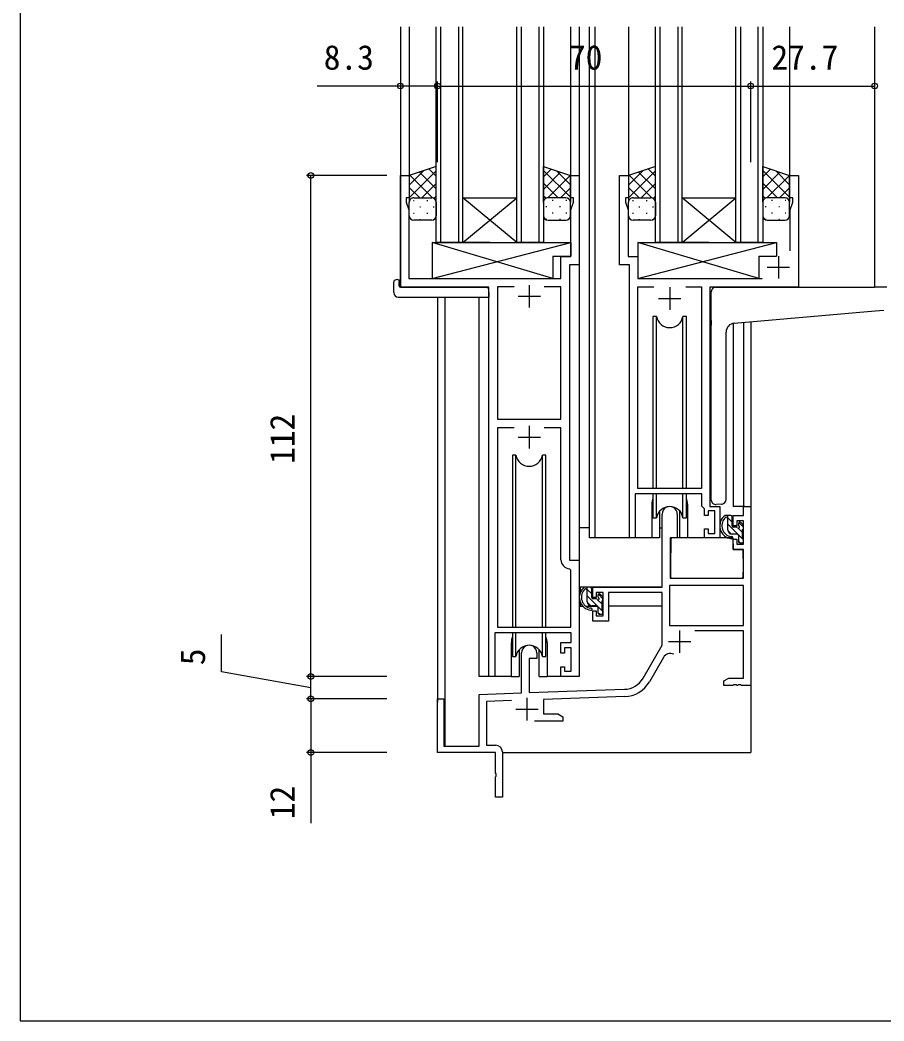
# Model space of a CAD drawing. Units: millimetres, scale not verified. Extents: x -437 to 438, y -281 to 279.
# Drawn here: x -436.8 to -243.7, y -281.3 to -57.5 of the extents above; entities that cross this region are included whole.
import ezdxf
from ezdxf.enums import TextEntityAlignment as Align

# ---------------------------------------------------------------- set-up
doc = ezdxf.new("R2010")
doc.units = ezdxf.units.MM
doc.header["$LTSCALE"] = 2
for name, color, linetype in [('0-2_YKK_11', 7, 'Continuous'), ('0-3_YKK_12', 2, 'Continuous'), ('0-4_YKK_13', 4, 'Continuous'), ('0-6_YKK_D', 6, 'Continuous'), ('0-7_YKK_ZWAK', 7, 'Continuous')]:
    doc.layers.add(name, color=color, linetype=linetype)
doc.styles.add('ＭＳ ゴシック', font='')
doc.styles.get('ＭＳ ゴシック').set_extended_font_data('MS Gothic')

msp = doc.modelspace()

# ---------------------------------------------------------------- linework, layer by layer
at = {"layer": '0-2_YKK_11'}
for p, q in [((-267.3, -110.3), (-267.3, -115.3)), ((-269.8, -112.8), (-264.8, -112.8)), ((-323, -116.8), (-323, -121.8)), ((-291.6, -117.3), (-291.6, -122.3)), ((-325.5, -119.3), (-320.5, -119.3)), ((-294.1, -119.8), (-289.1, -119.8)), ((-323, -148.3), (-323, -153.3)), ((-325.5, -150.8), (-320.5, -150.8)), ((-289.4, -194), (-289.4, -199)), ((-291.9, -196.5), (-286.9, -196.5)), ((-293.006, -200.052), (-296.143, -205.483)), ((-323.5, -209.1), (-323.5, -214.1)), ((-326, -211.6), (-321, -211.6))]:
    msp.add_line(p, q, dxfattribs=at)
for points in [[(-332, -204.3), (-332, -117.3), (-351.8, -117.3), (-351.8, -92.3), (-349.8, -92.3), (-349.8, -97.3), (-350.5, -97.3), (-350.5, -98.3), (-349.9, -99.949), (-349.9, -115.3), (-315.9, -115.3), (-315.9, -110.4), (-313.7, -110.4), (-313.7, -99.949), (-313.1, -98.3), (-313.1, -97.3), (-313.8, -97.3), (-313.8, -92.3), (-311.8, -92.3), (-311.8, -112.3), (-314, -112.3), (-314, -178.3), (-311.8, -178.3), (-311.8, -204.3), (-315.9, -204.3), (-315.9, -202.1), (-315.1, -202.1), (-315.1, -203.1), (-313.6, -203.1), (-313.6, -197.9), (-315.1, -197.9), (-315.1, -199.1), (-315.9, -199.1), (-315.9, -196.7), (-313.6, -196.7), (-313.6, -194.5), (-330.7, -194.5), (-330.7, -204.3)], [(-275.13, -183.93), (-291.67, -183.93), (-291.67, -192.9), (-275.13, -192.9)]]:
    msp.add_lwpolyline(points, close=True, dxfattribs=at)
for points in [[(-264.7, -109.179), (-264.7, -99.948), (-264.1, -98.3), (-264.1, -97.3), (-264.8, -97.3), (-264.8, -92.3), (-262.8, -92.3), (-262.8, -117.3), (-282.6, -117.3), (-282.6, -166.3), (-280.4, -166.3), (-280.4, -173.3), (-283.8, -173.3), (-283.8, -171.3), (-283, -171.3), (-283, -172.3), (-281.5, -172.3), (-281.5, -167.3), (-283, -167.3), (-283, -168.3), (-283.8, -168.3), (-283.8, -166.8), (-284.4, -166.2), (-284.4, -163.5), (-299.3, -163.5), (-299.3, -173.3), (-300.6, -173.3), (-300.6, -112.3), (-302.8, -112.3), (-302.8, -92.3), (-300.8, -92.3), (-300.8, -97.3), (-301.5, -97.3), (-301.5, -98.3), (-300.9, -99.948), (-300.9, -110.4), (-298.7, -110.4), (-298.7, -115.3), (-270.966, -115.3)], [(-326.336, -117.2), (-330.1, -117.2), (-330.1, -146.8), (-315.9, -146.8), (-315.9, -117.2), (-319.664, -117.2)], [(-288.028, -117.2), (-284.5, -117.2), (-284.5, -162.3), (-298.7, -162.3), (-298.7, -117.2), (-295.172, -117.2)], [(-326.336, -148.7), (-330.1, -148.7), (-330.1, -193.3), (-313.7, -193.3), (-313.7, -180.498), (-313.987, -180.198)], [(-315.9, -178.2), (-315.9, -148.7), (-319.664, -148.7)], [(-289.9, -168), (-289.9, -173.3), (-291.5, -173.3), (-291.5, -182.3), (-275.13, -182.3), (-275.13, -175.9), (-277.4, -175.9), (-277.4, -173.6), (-276.6, -173.6), (-276.6, -174.7), (-275.13, -174.7), (-275.13, -169.5), (-276.6, -169.5), (-276.6, -170.6), (-277.4, -170.6), (-277.4, -168.3), (-275.13, -168.3), (-275.13, -166.3), (-273.5, -166.3), (-273.5, -206.3), (-275.542, -206.3), (-275.725, -206.18), (-276.275, -206.18), (-276.458, -206.3), (-276.542, -206.3), (-276.725, -206.18), (-277.275, -206.18), (-277.458, -206.3), (-279.5, -206.3), (-279.5, -205.3), (-278.409, -204.67), (-275.13, -204.67), (-275.13, -194.1), (-286.001, -194.1)], [(-297.554, -204.668), (-293.3, -197.3), (-293.3, -185.5), (-305.3, -185.5), (-305.3, -191.9), (-308.8, -191.9), (-308.8, -189.6), (-308, -189.6), (-308, -190.7), (-306.5, -190.7), (-306.5, -185.5), (-308, -185.5), (-308, -186.6), (-308.8, -186.6), (-308.8, -184.3), (-293.3, -184.3), (-293.3, -168)], [(-329, -221.17), (-329, -231.3), (-330.5, -231.3), (-330.5, -226.758), (-330.38, -226.575), (-330.38, -226.025), (-330.5, -225.842), (-330.5, -221.3), (-343.5, -221.3), (-343.5, -209.3), (-342.1, -209.3), (-342.1, -219.9), (-334.2, -219.9), (-334.2, -208.3), (-324.7, -207.968), (-324.7, -199)], [(-321.3, -199), (-321.3, -200.3), (-323, -200.3), (-323, -207.909), (-301.71, -207.165)], [(-326.933, -209.677), (-332.57, -209.874), (-332.57, -219.67), (-330.5, -219.67)], [(-301.653, -208.794), (-319.8, -209.428), (-319.8, -212.67), (-316.591, -212.67), (-315.5, -213.3), (-315.5, -214.3), (-321.85, -214.3)]]:
    msp.add_lwpolyline(points, dxfattribs=at)
for centre, radius, start, end in [((-291.6, -168), 1.7, 359.99999, 180.00001), ((-313.9, -178.2), 2, 180, 267.50807), ((-323, -199), 1.7, 359.99999, 180.00001), ((-291.448, -200.952), 1.8, 65.29866, 149.99999), ((-301.884, -202.168), 5, 271.99999, 330), ((-301.884, -202.168), 6.63, 272, 330), ((-330.5, -221.17), 1.5, 0.00001, 89.99999)]:
    msp.add_arc(centre, radius, start, end, dxfattribs=at)
at = {"layer": '0-3_YKK_12'}
for p, q in [((-351.8, -59.05), (-351.8, -117.3)), ((-349.8, -59.05), (-349.8, -92.8)), ((-343.8, -107.3), (-343.8, -59.05)), ((-342.8, -59.05), (-342.8, -107.3)), ((-338.8, -59.05), (-338.8, -107.3)), ((-337.8, -107.3), (-337.8, -59.05)), ((-325.8, -107.3), (-325.8, -59.05)), ((-324.8, -59.05), (-324.8, -107.3)), ((-320.8, -107.3), (-320.8, -59.05)), ((-313.8, -59.05), (-313.8, -92.8)), ((-311.8, -59.05), (-311.8, -178.6)), ((-309.5, -173.3), (-309.5, -59.05)), ((-308.3, -59.05), (-308.3, -173.3)), ((-300.8, -59.05), (-300.8, -92.3)), ((-294.8, -107.3), (-294.8, -59.05)), ((-293.8, -59.05), (-293.8, -107.3)), ((-289.8, -59.05), (-289.8, -107.3)), ((-288.8, -107.3), (-288.8, -59.05)), ((-276.8, -107.3), (-276.8, -59.05)), ((-275.8, -59.05), (-275.8, -107.3)), ((-271.8, -107.3), (-271.8, -59.05)), ((-264.8, -59.05), (-264.8, -92.8)), ((-245.8, -59.05), (-245.8, -117.3)), ((-337.8, -97.299), (-325.8, -97.299)), ((-337.8, -107.3), (-325.8, -97.299)), ((-325.8, -107.3), (-337.8, -97.299)), ((-288.8, -97.299), (-276.8, -97.299)), ((-288.8, -107.3), (-276.8, -97.299)), ((-276.8, -107.3), (-288.8, -97.299)), ((-331.8, -107.3), (-343.8, -107.3)), ((-331.8, -107.3), (-325.8, -107.3)), ((-282.8, -107.3), (-294.8, -107.3)), ((-282.8, -107.3), (-276.8, -107.3)), ((-343.5, -119.488), (-343.5, -210)), ((-341.87, -119.488), (-341.87, -219.9)), ((-334.2, -204.3), (-334.2, -119.488)), ((-275.13, -125.129), (-275.13, -166.3)), ((-273.5, -124.986), (-273.5, -166.3)), ((-277.4, -125.34), (-277.4, -166.3)), ((-295.6, -165.8), (-295.6, -173.3)), ((-287.6, -165.8), (-287.6, -173.3)), ((-274.83, -166.3), (-277.4, -166.3)), ((-295.6, -173.3), (-309.5, -173.3)), ((-281.373, -173.3), (-287.6, -173.3)), ((-327, -196.8), (-327, -204.3)), ((-319, -196.8), (-319, -204.3)), ((-327, -204.3), (-334.2, -204.3)), ((-312.765, -204.3), (-319, -204.3)), ((-273.5, -205.8), (-273.5, -221.3)), ((-329, -221.3), (-273.5, -221.3))]:
    msp.add_line(p, q, dxfattribs=at)
for points in [[(-319.8, -59.05), (-319.8, -107.3), (-325.8, -107.3)], [(-270.8, -59.05), (-270.8, -107.3), (-276.8, -107.3)]]:
    msp.add_lwpolyline(points, dxfattribs=at)
for centre, start, end in [((-291.6, -165.8), 159.63587, 180), ((-291.6, -165.8), 0, 20.36413), ((-323, -196.8), 159.63587, 180), ((-323, -196.8), 0, 20.36413)]:
    msp.add_arc(centre, 4, start, end, dxfattribs=at)
at = {"layer": '0-4_YKK_13'}
for p, q in [((-346.567, -91.222), (-349.8, -94.455)), ((-343.8, -91.283), (-349.8, -97.283)), ((-347.552, -91.55), (-343.8, -95.302)), ((-345.431, -90.843), (-343.8, -92.474)), ((-318.094, -90.868), (-319.8, -92.574)), ((-319.8, -91.183), (-313.8, -97.183)), ((-315.973, -91.575), (-319.8, -95.402)), ((-316.883, -91.272), (-313.8, -94.355)), ((-297.567, -91.222), (-300.8, -94.455)), ((-294.8, -91.283), (-300.8, -97.283)), ((-298.552, -91.55), (-294.8, -95.302)), ((-296.431, -90.843), (-294.8, -92.474)), ((-269.094, -90.868), (-270.8, -92.574)), ((-270.8, -91.183), (-264.8, -97.183)), ((-266.973, -91.575), (-270.8, -95.402)), ((-267.883, -91.272), (-264.8, -94.355)), ((-349.673, -92.257), (-344.614, -97.317)), ((-313.852, -92.282), (-318.871, -97.302)), ((-300.673, -92.257), (-295.614, -97.317)), ((-264.852, -92.282), (-269.871, -97.302)), ((-349.8, -94.959), (-347.46, -97.3)), ((-343.8, -94.111), (-346.988, -97.3)), ((-319.8, -94.011), (-316.512, -97.3)), ((-313.8, -95.059), (-316.04, -97.3)), ((-300.8, -94.959), (-298.46, -97.3)), ((-294.8, -94.111), (-297.988, -97.3)), ((-270.8, -94.011), (-267.512, -97.3)), ((-264.8, -95.059), (-267.04, -97.3)), ((-349.8, -97.788), (-349.708, -97.88)), ((-349.8, -101.3), (-349.8, -98.3)), ((-348.88, -97.885), (-348.68, -97.885)), ((-348.8, -97.3), (-344.8, -97.3)), ((-348.8, -97.3), (-344.8, -97.3)), ((-345.85, -97.885), (-345.65, -97.885)), ((-343.8, -96.94), (-344.296, -97.436)), ((-343.818, -98.113), (-343.8, -98.131)), ((-343.8, -98.3), (-343.8, -101.3)), ((-319.8, -96.84), (-319.239, -97.401)), ((-319.797, -98.228), (-319.8, -98.231)), ((-319.8, -98.3), (-319.8, -101.3)), ((-314.8, -97.3), (-318.8, -97.3)), ((-314.8, -97.3), (-318.8, -97.3)), ((-317.65, -97.885), (-317.85, -97.885)), ((-314.62, -97.885), (-314.82, -97.885)), ((-313.8, -97.888), (-313.863, -97.951)), ((-313.8, -101.3), (-313.8, -98.3)), ((-300.8, -97.788), (-300.708, -97.88)), ((-300.8, -101.3), (-300.8, -98.3)), ((-299.88, -97.885), (-299.68, -97.885)), ((-299.8, -97.3), (-295.8, -97.3)), ((-299.8, -97.3), (-295.8, -97.3)), ((-296.85, -97.885), (-296.65, -97.885)), ((-294.8, -96.94), (-295.296, -97.436)), ((-294.818, -98.113), (-294.8, -98.131)), ((-294.8, -98.3), (-294.8, -101.3)), ((-270.8, -96.84), (-270.239, -97.401)), ((-270.797, -98.228), (-270.8, -98.231)), ((-270.8, -98.3), (-270.8, -101.3)), ((-265.8, -97.3), (-269.8, -97.3)), ((-265.8, -97.3), (-269.8, -97.3)), ((-268.65, -97.885), (-268.85, -97.885)), ((-265.62, -97.885), (-265.82, -97.885)), ((-264.8, -97.888), (-264.863, -97.951)), ((-264.8, -101.3), (-264.8, -98.3)), ((-347.465, -99.3), (-347.265, -99.3)), ((-344.435, -99.3), (-344.235, -99.3)), ((-319.065, -99.3), (-319.265, -99.3)), ((-316.035, -99.3), (-316.235, -99.3)), ((-298.465, -99.3), (-298.265, -99.3)), ((-295.435, -99.3), (-295.235, -99.3)), ((-270.065, -99.3), (-270.265, -99.3)), ((-267.035, -99.3), (-267.235, -99.3)), ((-348.88, -100.715), (-348.68, -100.715)), ((-344.8, -102.3), (-348.8, -102.3)), ((-347.465, -102.13), (-347.265, -102.13)), ((-345.85, -100.715), (-345.65, -100.715)), ((-344.435, -102.13), (-344.242, -102.13)), ((-319.065, -102.13), (-319.265, -102.13)), ((-318.8, -102.3), (-314.8, -102.3)), ((-317.65, -100.715), (-317.85, -100.715)), ((-316.035, -102.13), (-316.235, -102.13)), ((-314.62, -100.715), (-314.82, -100.715)), ((-299.88, -100.715), (-299.68, -100.715)), ((-295.8, -102.3), (-299.8, -102.3)), ((-298.465, -102.13), (-298.265, -102.13)), ((-296.85, -100.715), (-296.65, -100.715)), ((-295.435, -102.13), (-295.242, -102.13)), ((-270.065, -102.13), (-270.265, -102.13)), ((-269.8, -102.3), (-265.8, -102.3)), ((-268.65, -100.715), (-268.85, -100.715)), ((-267.035, -102.13), (-267.235, -102.13)), ((-265.62, -100.715), (-265.82, -100.715)), ((-344.725, -107.3), (-344.725, -115.3)), ((-344.725, -107.3), (-313.73, -107.3)), ((-344.725, -115.3), (-313.73, -107.3)), ((-317.725, -115.3), (-344.725, -107.3)), ((-313.73, -107.3), (-313.73, -110.3)), ((-298.7, -107.3), (-298.7, -115.3)), ((-298.7, -107.3), (-267.705, -107.3)), ((-298.7, -115.3), (-267.705, -107.3)), ((-271.7, -115.3), (-298.7, -107.3)), ((-267.705, -107.3), (-267.705, -110.3)), ((-317.725, -110.3), (-317.725, -115.3)), ((-317.725, -110.3), (-313.73, -110.3)), ((-271.7, -110.3), (-271.7, -115.3)), ((-271.7, -110.3), (-267.705, -110.3)), ((-353.288, -118.488), (-353.288, -116.112)), ((-352.1, -117), (-352.1, -116.108)), ((-344.725, -115.3), (-317.725, -115.3)), ((-298.7, -115.3), (-271.7, -115.3)), ((-351.8, -117.3), (-332.5, -117.3)), ((-332, -118.488), (-332, -117.8)), ((-332, -118.488), (-332, -119.488)), ((-282.3, -124.752), (-282.3, -118.3)), ((-281.3, -117.3), (-245.8, -117.3)), ((-243.1, -117.3), (-245.8, -117.3)), ((-352.288, -119.488), (-332, -119.488)), ((-277.174, -125.307), (-245.713, -122.555)), ((-245.713, -122.555), (-243.713, -122.38)), ((-295.35, -123.8), (-295.35, -162.3)), ((-294.558, -123.8), (-295.35, -123.8)), ((-294.558, -162.3), (-294.558, -123.8)), ((-287.85, -123.8), (-288.642, -123.8)), ((-288.642, -162.3), (-288.642, -123.8)), ((-287.85, -162.3), (-287.85, -123.8)), ((-282.3, -124.752), (-282.3, -125.756)), ((-282.3, -164.862), (-282.3, -125.756)), ((-279, -164.748), (-279, -127.3)), ((-326.75, -154.8), (-326.75, -193.3)), ((-325.958, -154.8), (-326.75, -154.8)), ((-325.958, -193.3), (-325.958, -154.8)), ((-319.25, -154.8), (-320.042, -154.8)), ((-320.042, -193.3), (-320.042, -154.8)), ((-319.25, -193.3), (-319.25, -154.8)), ((-295.35, -163.5), (-295.35, -168.8)), ((-294.558, -168.8), (-294.558, -163.5)), ((-288.642, -168.8), (-288.642, -163.5)), ((-287.85, -168.8), (-287.85, -163.5)), ((-280, -165.752), (-281.213, -165.858)), ((-280, -165.752), (-279.913, -165.744)), ((-295.35, -168.8), (-294.558, -168.8)), ((-288.642, -168.8), (-287.85, -168.8)), ((-277.93, -168.3), (-279.23, -168.3)), ((-278.63, -171.5), (-278.63, -168.3)), ((-277.63, -169.825), (-278.63, -168.825)), ((-277.63, -170.6), (-277.63, -168.6)), ((-275.13, -170.911), (-276.148, -169.893)), ((-275.218, -170.388), (-275.718, -169.888)), ((-311.796, -184.3), (-311.796, -171.1)), ((-309.5, -171.1), (-311.796, -171.1)), ((-293.85, -171.1), (-293.3, -171.1)), ((-275.13, -173.739), (-278.63, -170.239)), ((-277.798, -172.486), (-278.616, -171.668)), ((-276.691, -170.9), (-277.33, -170.9)), ((-275.33, -172.125), (-276.323, -171.132)), ((-276.23, -170.1), (-276.23, -170.439)), ((-275.33, -173.4), (-275.33, -171.4)), ((-275.13, -171.2), (-275.13, -170.6)), ((-291.376, -173.597), (-291.43, -179.8)), ((-277.498, -173.3), (-291.076, -173.3)), ((-276.53, -172.5), (-277.63, -172.5)), ((-276.23, -172.8), (-276.23, -174.1)), ((-275.884, -174.4), (-276.23, -174.054)), ((-275.93, -174.4), (-275.43, -174.4)), ((-275.13, -174.1), (-275.13, -173.6)), ((-291.395, -175.8), (-291.5, -175.8)), ((-275.13, -179.8), (-275.161, -176.197)), ((-291.5, -180.73), (-291.421, -180.809)), ((-291.43, -179.8), (-291.411, -182.003)), ((-275.149, -182.003), (-275.13, -179.8)), ((-291.111, -182.3), (-275.449, -182.3)), ((-293.6, -184.3), (-311.796, -184.3)), ((-311.596, -184.3), (-311.596, -185.552)), ((-309.33, -184.3), (-310.63, -184.3)), ((-310.03, -187.5), (-310.03, -184.3)), ((-309.03, -185.825), (-310.03, -184.825)), ((-309.03, -186.6), (-309.03, -184.6)), ((-293.396, -185.58), (-293.396, -188.6)), ((-311.596, -187.69), (-311.596, -188.6)), ((-306.53, -189.739), (-310.03, -186.239)), ((-309.198, -188.486), (-310.016, -187.668)), ((-308.091, -186.9), (-308.73, -186.9)), ((-306.73, -188.125), (-307.723, -187.132)), ((-307.63, -186.1), (-307.63, -186.439)), ((-306.53, -186.911), (-307.548, -185.893)), ((-306.618, -186.388), (-307.118, -185.888)), ((-306.73, -189.4), (-306.73, -187.4)), ((-306.53, -187.2), (-306.53, -186.6)), ((-311.596, -188.6), (-311.015, -188.6)), ((-310.319, -188.6), (-307.706, -188.6)), ((-307.93, -188.5), (-309.03, -188.5)), ((-307.63, -188.8), (-307.63, -190.1)), ((-307.284, -190.4), (-307.63, -190.054)), ((-306.73, -188.6), (-306.5, -188.6)), ((-306.53, -190.1), (-306.53, -189.6)), ((-293.396, -188.6), (-305.3, -188.6)), ((-307.33, -190.4), (-306.83, -190.4)), ((-326.75, -194.5), (-326.75, -199.8)), ((-325.958, -199.8), (-325.958, -194.5)), ((-320.042, -199.8), (-320.042, -194.5)), ((-319.25, -199.8), (-319.25, -194.5)), ((-325.25, -198.316), (-325.25, -204.3)), ((-320.75, -204.3), (-320.75, -198.316)), ((-326.75, -199.8), (-325.958, -199.8)), ((-320.042, -199.8), (-319.25, -199.8)), ((-327, -204.3), (-325.25, -204.3)), ((-320.75, -204.3), (-319, -204.3))]:
    msp.add_line(p, q, dxfattribs=at)
for points in [[(-343.8, -98.3), (-343.8, -90.3), (-349.8, -92.3), (-349.8, -98.3)], [(-319.8, -98.3), (-319.8, -90.3), (-313.8, -92.3), (-313.8, -98.3)], [(-294.8, -98.3), (-294.8, -90.3), (-300.8, -92.3), (-300.8, -98.3)], [(-270.8, -98.3), (-270.8, -90.3), (-264.8, -92.3), (-264.8, -98.3)], [(-352.288, -115.608), (-352.1, -115.608), (-352.1, -116.108)], [(-293.85, -167.316), (-293.85, -173.3), (-295.6, -173.3)], [(-287.6, -173.3), (-289.35, -173.3), (-289.35, -167.316)], [(-277.498, -173.3), (-277.43, -175.9), (-275.461, -175.9)]]:
    msp.add_lwpolyline(points, dxfattribs=at)
for centre, radius, start, end in [((-348.8, -98.3), 1, 89.9999, 179.9999), ((-348.8, -98.3), 1, 89.9999, 179.9999), ((-344.8, -98.3), 1, 359.9999, 89.9999), ((-344.8, -98.3), 1, 359.9999, 89.9999), ((-318.8, -98.3), 1, 90.0001, 180.0001), ((-318.8, -98.3), 1, 90.0001, 180.0001), ((-314.8, -98.3), 1, 0.0001, 90.0001), ((-314.8, -98.3), 1, 0.0001, 90.0001), ((-299.8, -98.3), 1, 89.9999, 179.9999), ((-299.8, -98.3), 1, 89.9999, 179.9999), ((-295.8, -98.3), 1, 359.9999, 89.9999), ((-295.8, -98.3), 1, 359.9999, 89.9999), ((-269.8, -98.3), 1, 90.0001, 180.0001), ((-269.8, -98.3), 1, 90.0001, 180.0001), ((-265.8, -98.3), 1, 0.0001, 90.0001), ((-265.8, -98.3), 1, 0.0001, 90.0001), ((-348.8, -101.3), 1, 179.9999, 269.9999), ((-344.8, -101.3), 1, 269.9999, 359.9999), ((-318.8, -101.3), 1, 180.0001, 270.0001), ((-314.8, -101.3), 1, 270.0001, 0.0001), ((-299.8, -101.3), 1, 179.9999, 269.9999), ((-295.8, -101.3), 1, 269.9999, 359.9999), ((-269.8, -101.3), 1, 180.0001, 270.0001), ((-265.8, -101.3), 1, 270.0001, 0.0001), ((-352.86, -116.084), 0.427, 134.08303, 183.7494), ((-352.515, -116.754), 1.168, 78.78365, 123.34093), ((-352.288, -118.488), 1, 180, 269.99489), ((-351.8, -117), 0.3, 180, 270), ((-332.5, -117.8), 0.5, 0, 90), ((-281.3, -118.3), 1, 135.573, 180), ((-281.3, -118.3), 1, 90, 135.573), ((-281.3, -118.3), 1, 121.36729, 135.573), ((-291.6, -123.3), 3, 189.59799, 350.40583), ((-277, -127.3), 2, 95, 180), ((-323, -154.3), 3, 189.59799, 350.40583), ((-281.3, -164.862), 1, 180, 275), ((-280, -164.748), 1, 275, 0), ((-291.6, -169.3), 3, 9.59417, 170.40661), ((-277.516, -170.621), 2.885, 126.45193, 263.90389), ((-277.43, -170.587), 2.504, 139.45806, 259.25217), ((-279.49, -168.704), 0.3, 301.6219, 336.95039), ((-279.03, -168.9), 0.2, 36.8699, 156.95039), ((-278.63, -168.6), 0.3, 216.8699, 270), ((-277.93, -168.6), 0.3, 0, 90), ((-275.93, -170.1), 0.3, 45, 180), ((-277.63, -171.5), 1, 180, 270), ((-277.33, -170.6), 0.3, 180, 270), ((-276.691, -171.2), 0.3, 33.05573, 90), ((-276.23, -170.9), 0.25, 213.05573, 56.94427), ((-275.93, -170.439), 0.3, 180, 236.94427), ((-275.33, -171.2), 0.2, 270, 0), ((-275.43, -170.6), 0.3, 0, 45), ((-291.076, -173.6), 0.3, 90, 179.5), ((-277.752, -173.25), 0.25, 253.6388, 125.58163), ((-276.53, -172.8), 0.3, 0, 90), ((-275.93, -174.1), 0.3, 180, 270), ((-275.43, -174.1), 0.3, 270, 0), ((-275.33, -173.6), 0.2, 0, 90), ((-275.461, -176.2), 0.3, 0.5, 90), ((-291.111, -182), 0.3, 180.5, 270), ((-275.449, -182), 0.3, 270, 359.5), ((-308.916, -186.621), 2.885, 126.45193, 263.90389), ((-308.83, -186.587), 2.504, 139.45806, 259.25217), ((-310.89, -184.704), 0.3, 301.6219, 336.95039), ((-310.43, -184.9), 0.2, 36.8699, 156.95039), ((-310.03, -184.6), 0.3, 216.8699, 270), ((-309.33, -184.6), 0.3, 0, 90), ((-309.03, -187.5), 1, 180, 270), ((-308.73, -186.6), 0.3, 180, 270), ((-308.091, -187.2), 0.3, 33.05573, 90), ((-307.63, -186.9), 0.25, 213.05573, 56.94427), ((-307.33, -186.1), 0.3, 45, 180), ((-307.33, -186.439), 0.3, 180, 236.94427), ((-306.73, -187.2), 0.2, 270, 0), ((-306.83, -186.6), 0.3, 0, 45), ((-309.152, -189.25), 0.25, 253.6388, 125.58163), ((-307.93, -188.8), 0.3, 0, 90), ((-307.33, -190.1), 0.3, 180, 270), ((-306.83, -190.1), 0.3, 270, 0), ((-306.73, -189.6), 0.2, 0, 90), ((-323, -200.3), 3, 9.59417, 170.40661)]:
    msp.add_arc(centre, radius, start, end, dxfattribs=at)
at = {"layer": '0-6_YKK_D'}
for p, q in [((-343.5, -89.3), (-343.5, -71.3)), ((-343.5, -89.3), (-343.5, -71.3)), ((-273.5, -89.3), (-273.5, -71.3)), ((-273.5, -89.3), (-273.5, -71.3)), ((-343.5, -72.3), (-273.5, -72.3)), ((-273.5, -72.3), (-245.8, -72.3)), ((-354.8, -92.3), (-372.8, -92.3)), ((-371.8, -204.3), (-371.8, -92.3)), ((-354.8, -204.3), (-372.8, -204.3)), ((-354.8, -204.3), (-372.8, -204.3)), ((-371.8, -209.3), (-371.8, -204.3)), ((-354.8, -209.3), (-372.8, -209.3)), ((-354.8, -209.3), (-372.8, -209.3)), ((-354.8, -221.3), (-372.8, -221.3))]:
    msp.add_line(p, q, dxfattribs=at)
for points in [[(-343.5, -72.3), (-351.8, -72.3), (-370.41, -72.3)], [(-371.8, -206.8), (-391.8, -203.226), (-391.8, -194.879)], [(-371.8, -209.3), (-371.8, -221.3), (-371.8, -237.055)]]:
    msp.add_lwpolyline(points, dxfattribs=at)
for centre in [(-351.8, -72.3), (-343.5, -72.3), (-343.5, -72.3), (-273.5, -72.3), (-273.5, -72.3), (-245.8, -72.3), (-371.8, -92.3), (-371.8, -204.3), (-371.8, -204.3), (-371.8, -209.3), (-371.8, -209.3), (-371.8, -221.3)]:
    msp.add_circle(centre, 0.637, dxfattribs=at)
at = {"layer": '0-7_YKK_ZWAK'}
msp.add_line((-436.8, 243.7), (-436.8, -281.3), dxfattribs=at)
msp.add_lwpolyline([(-436.8, -281.3), (438.2, -281.3), (438.2, 243.7)], dxfattribs=at)

# ---------------------------------------------------------------- texts
at = {"layer": '0-6_YKK_D', "style": 'ＭＳ ゴシック'}
for s, p in [('8.3', (-368.921, -70.3)), ('70', (-314.125, -70.3)), ('27.7', (-268.876, -70.3))]:
    msp.add_text(s, height=5.499, dxfattribs=at).set_placement(p, align=Align.BOTTOM_LEFT)
for s, p in [('112', (-373.8, -156.78)), ('5', (-393.8, -201.78)), ('12', (-373.8, -236.205))]:
    msp.add_text(s, height=5.499, rotation=90, dxfattribs=at).set_placement(p, align=Align.BOTTOM_LEFT)

doc.saveas('drawing.dxf')
